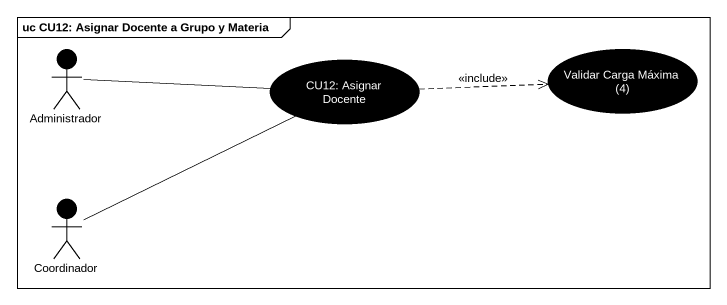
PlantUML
@startuml
mainframe uc CU12: Asignar Docente a Grupo y Materia
actor Administrador #000000
usecase "CU12: Asignar Docente" as CU12_Asignar_Docente #000000
usecase "Validar Carga Máxima (4)" as Validar_Carga_Máxima_4 #000000
actor Coordinador #000000
Administrador -right- CU12_Asignar_Docente
CU12_Asignar_Docente .right.> Validar_Carga_Máxima_4 : <<include>>
Coordinador -right- CU12_Asignar_Docente
@enduml
